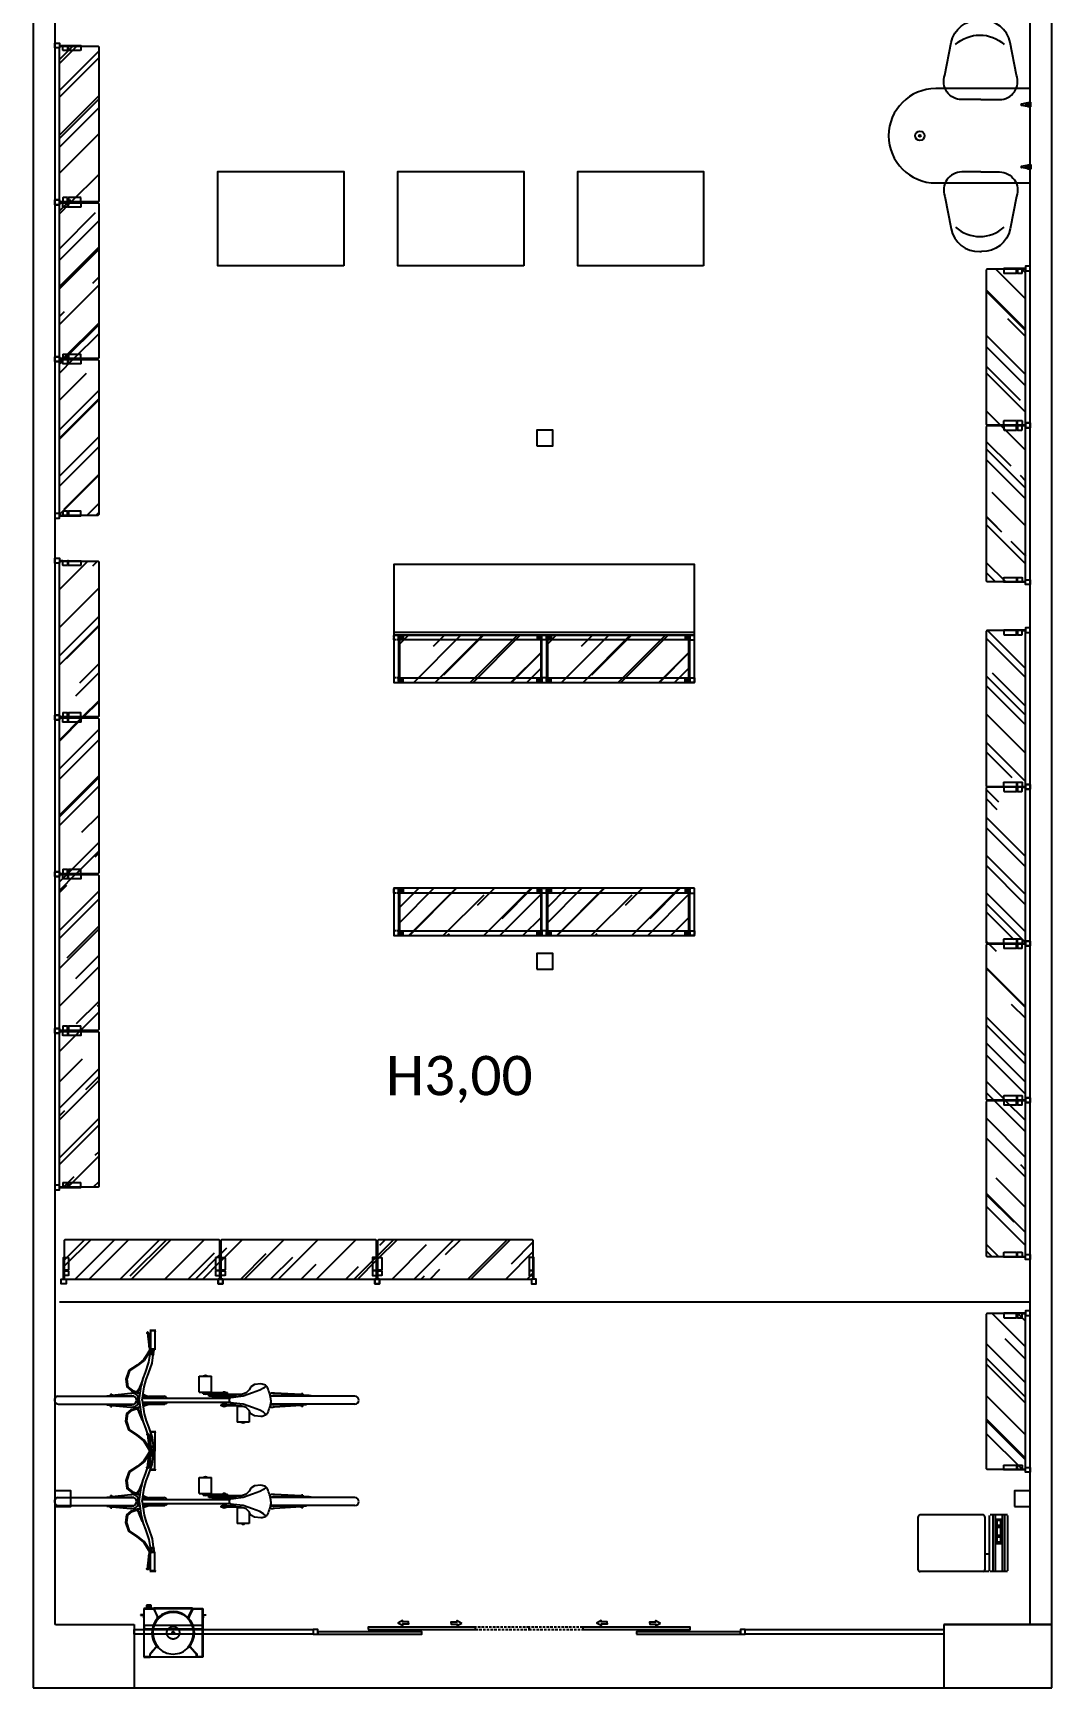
# Model space of a CAD drawing. Header units: millimetres. Extents: x 56918 to 63805, y 98050 to 121723.
# Drawn here: x 57330 to 63805, y 98050 to 108566 of the extents above; entities that cross this region are included whole.
import ezdxf

# ---------------------------------------------------------------- set-up
doc = ezdxf.new("R2010")
doc.units = ezdxf.units.MM
doc.header["$MEASUREMENT"] = 0
for name, pattern in [('Discontinua JB', [0.75, 0.5, -0.25]), ('LÍNEAS_OCULTAS2', [4.7625, 3.175, -1.5875]), ('NASCOSTA', [0.375, 0.25, -0.125])]:
    doc.linetypes.add(name, pattern=pattern)
doc.layers.add('0001 Bloques Estándar concep', color=7, linetype='Continuous', true_color=0x013e84)
for name, color, linetype in [('_Co MUEBLE CONCEP', 5, 'Continuous'), ('_Co MUEBLE NO CONCEP', 181, 'Continuous'), ('_Co MUROS', 1, 'Continuous'), ('_Co PAVIMENTO', 23, 'Continuous'), ('_Co PUERTAS', 70, 'Continuous'), ('_Co SOMBREADOS', 8, 'Continuous'), ('_Co TABIQUERIA', 3, 'Continuous'), ('_Co VIDRIO', 130, 'Continuous')]:
    doc.layers.add(name, color=color, linetype=linetype)
doc.styles.get("Standard").update_dxf_attribs({"font": 'Arial.ttf'})
pattern_1 = [(180.006153, (97495.1654, 7826.077), (-3.1243288, -6.25033553), [0, -6.24999998])]
pattern_2 = [(0.006153, (-97496.844, 7805.137), (3.12567115, -6.24966435), [0, -6.24999998])]

# ---------------------------------------------------------------- blocks, each defined once
blk = doc.blocks.new('A$C302F6C4A')
at = {"layer": '_Co MUEBLE CONCEP', "linetype": 'Continuous'}
for p, q in [((0.068, 0.33), (0.038, 0.33)), ((0.038, 0.33), (0.038, 0.31)), ((0.068, 0.317), (0.038, 0.317)), ((0.038, 0.317), (0.038, 0.31)), ((0.068, 0.31), (0.068, 0.33)), ((0.068, 0.31), (0.068, 0.317)), ((0, 0.27), (0, 0.268)), ((0.02, 0.27), (0, 0.27)), ((0, 0.268), (0.018, 0.268)), ((0.018, 0.268), (0.018, 0.25)), ((0.018, 0.25), (0.02, 0.25)), ((0.02, 0.31), (0.02, 0)), ((0.085, 0.31), (0.02, 0.31)), ((0.02, 0.25), (0.02, 0.27)), ((0.022, 0.308), (0.084, 0.308)), ((0.022, 0.002), (0.022, 0.308)), ((0.022, 0.308), (0.084, 0.308)), ((0.022, 0.002), (0.022, 0.308)), ((0.038, 0.31), (0.068, 0.31)), ((0.038, 0.31), (0.068, 0.31)), ((0.084, 0.308), (0.108, 0.255)), ((0.084, 0.308), (0.108, 0.255)), ((0.085, 0.312), (0.085, 0.31)), ((0.33, 0.312), (0.085, 0.312)), ((0.085, 0.31), (0.33, 0.31)), ((0.11, 0.256), (0.085, 0.31)), ((0.085, 0.31), (0.33, 0.31)), ((0.11, 0.256), (0.085, 0.31)), ((0.105, 0.257), (0.107, 0.257)), ((0.109, 0.249), (0.105, 0.257)), ((0.107, 0.257), (0.108, 0.255)), ((0.108, 0.255), (0.11, 0.256)), ((0.108, 0.255), (0.11, 0.256)), ((0.108, 0.255), (0.11, 0.25)), ((0.11, 0.25), (0.109, 0.249)), ((0.305, 0.256), (0.33, 0.31)), ((0.33, 0.31), (0.305, 0.256)), ((0.307, 0.255), (0.305, 0.256)), ((0.305, 0.256), (0.307, 0.255)), ((0.307, 0.255), (0.305, 0.25)), ((0.305, 0.25), (0.306, 0.249)), ((0.306, 0.249), (0.31, 0.256)), ((0.331, 0.308), (0.307, 0.255)), ((0.307, 0.255), (0.331, 0.308)), ((0.308, 0.257), (0.307, 0.255)), ((0.31, 0.256), (0.308, 0.257)), ((0.33, 0.31), (0.33, 0.312)), ((0.33, 0.31), (0.395, 0.31)), ((0.393, 0.308), (0.331, 0.308)), ((0.331, 0.308), (0.393, 0.308)), ((0.393, 0.002), (0.393, 0.308)), ((0.393, 0.308), (0.393, 0.002)), ((0.395, 0.31), (0.395, 0)), ((0.395, 0.27), (0.415, 0.27)), ((0.395, 0.25), (0.395, 0.27)), ((0.397, 0.25), (0.395, 0.25)), ((0.397, 0.268), (0.397, 0.25)), ((0.415, 0.268), (0.397, 0.268)), ((0.415, 0.27), (0.415, 0.268)), ((0.393, 0.201), (0.022, 0.201)), ((0.022, 0.201), (0.022, 0.181)), ((0.022, 0.181), (0.393, 0.181)), ((0.393, 0.181), (0.393, 0.201)), ((0.02, 0), (0.06, 0)), ((0.058, 0.002), (0.022, 0.002)), ((0.058, 0.002), (0.022, 0.002)), ((0.098, 0.066), (0.058, 0.021)), ((0.098, 0.066), (0.058, 0.021)), ((0.058, 0.021), (0.058, 0.002)), ((0.058, 0.021), (0.058, 0.002)), ((0.06, 0.02), (0.1, 0.065)), ((0.06, 0.02), (0.1, 0.065)), ((0.06, 0), (0.06, 0.02)), ((0.06, 0), (0.06, 0.02)), ((0.355, 0), (0.06, 0)), ((0.1, 0.065), (0.098, 0.066)), ((0.1, 0.065), (0.098, 0.066)), ((0.113, 0.065), (0.11, 0.062)), ((0.11, 0.062), (0.113, 0.065)), ((0.305, 0.062), (0.301, 0.065)), ((0.301, 0.065), (0.305, 0.062)), ((0.315, 0.065), (0.316, 0.066)), ((0.316, 0.066), (0.315, 0.065)), ((0.355, 0.02), (0.315, 0.065)), ((0.315, 0.065), (0.355, 0.02)), ((0.316, 0.066), (0.357, 0.021)), ((0.357, 0.021), (0.316, 0.066)), ((0.355, 0), (0.355, 0.02)), ((0.355, 0.02), (0.355, 0)), ((0.395, 0), (0.355, 0)), ((0.357, 0.021), (0.357, 0.002)), ((0.357, 0.002), (0.357, 0.021)), ((0.357, 0.002), (0.393, 0.002)), ((0.393, 0.002), (0.357, 0.002))]:
    blk.add_line(p, q, dxfattribs=at)
for major_axis, start_param, end_param in [((-0.108, 0.081), 3.020711, 7.689877), ((-0.104, 0.078), 3.020711, 7.689877), ((-0.104, 0.078), 3.020711, 7.689877), ((-0.108, 0.081), 1.406692, 3.020711)]:
    blk.add_ellipse((0.207, 0.155), major_axis=major_axis, ratio=1, start_param=start_param, end_param=end_param, dxfattribs=at)
at = {"layer": '_Co MUEBLE CONCEP', "linetype": 'NASCOSTA'}
for major_axis in [(-0.032, 0.024), (-0.006, 0.0045)]:
    blk.add_ellipse((0.207, 0.155), major_axis=major_axis, ratio=1, start_param=3.784498, end_param=10.067683, dxfattribs=at)
blk = doc.blocks.new('bàscula')
at = {"layer": '_Co MUEBLE CONCEP', "flags": 128}
for points in [[(176, 0), (-176, 0)], [(-179, -3), (-179, -112)], [(179, -19), (-176, -19)], [(-176, -37), (179, -37)], [(-176, -80), (179, -80)], [(-176, -96), (179, -96)], [(3, -43), (-150, -43)], [(-150, -43), (-150, -75)], [(-150, -75), (3, -75)], [(3, -75), (3, -43)], [(179, -112), (179, -3)], [(-179, -158), (-179, -557)], [(-176, -118), (176, -118)], [(166, -144), (-163, -144)], [(70, -118), (70, -144)], [(179, -158), (179, -118)], [(179, -557), (179, -158)], [(-163, -573), (166, -573)]]:
    blk.add_lwpolyline(points, dxfattribs=at)
at = {"layer": '_Co MUEBLE CONCEP'}
for points in [[(-115, -70), (-115, -45), (-144, -45), (-144, -70)], [(-51, -70), (-51, -45), (-99, -45), (-99, -70)], [(-8, -70), (-8, -45), (-37, -45), (-37, -70)]]:
    blk.add_lwpolyline(points, close=True, dxfattribs=at)
for centre, start, end in [((-164, -160), 85.9688, 170.4512), ((166, -160), 10.6593, 90.1117), ((-164, -557), 180.8206, 273.938), ((166, -557), 269.8909, 359.0819)]:
    blk.add_arc(centre, 15, start, end, dxfattribs=at)
blk = doc.blocks.new('*U58')
at = {"layer": '_Co SOMBREADOS'}
for points in [[(597, 93), (597, 101), (558, 101), (558, 109), (529, 93)], [(867, 93), (867, 101), (906, 101), (906, 109), (935, 93)], [(1860, 93), (1860, 101), (1821, 101), (1821, 109), (1792, 93)], [(2130, 93), (2130, 101), (2169, 101), (2169, 109), (2198, 93)], [(529, 93), (529, 93)], [(529, 93), (529, 93)], [(597, 93), (597, 86), (558, 86), (558, 78), (529, 93)], [(867, 93), (867, 86), (906, 86), (906, 78), (935, 93)], [(935, 93), (935, 93)], [(935, 93), (935, 93)], [(1792, 93), (1792, 93)], [(1792, 93), (1792, 93)], [(1860, 93), (1860, 86), (1821, 86), (1821, 78), (1792, 93)], [(2130, 93), (2130, 86), (2169, 86), (2169, 78), (2198, 93)], [(2198, 93), (2198, 93)], [(2198, 93), (2198, 93)]]:
    blk.add_lwpolyline(points, dxfattribs=at)
at = {"layer": '_Co SOMBREADOS', "linetype": 'LÍNEAS_OCULTAS2', "ltscale": 5}
for points in [[(1023, 52), (1363, 52), (1363, 67), (1023, 67)], [(1704, 67), (1363, 67), (1363, 52), (1704, 52)]]:
    blk.add_lwpolyline(points, dxfattribs=at)
at = {"layer": '_Co VIDRIO'}
for points in [[(-10, 22), (20, 22), (20, 52), (-10, 52)], [(20, 22), (682, 22), (682, 37), (20, 37)], [(341, 52), (1023, 52), (1023, 67), (341, 67)], [(1704, 52), (2386, 52), (2386, 67), (1704, 67)], [(2045, 22), (2707, 22), (2707, 37), (2045, 37)], [(2707, 22), (2737, 22), (2737, 52), (2707, 52)]]:
    blk.add_lwpolyline(points, close=True, dxfattribs=at)
blk = doc.blocks.new('mesa concep')
h = blk.add_hatch()
h.set_pattern_fill('DOTS', color=256, scale=100, angle=180.0062, style=0)
h.set_pattern_definition(pattern_2)
edge = h.paths.add_edge_path()
edge.add_line((-196, -30), (-200, -30))
edge.add_ellipse((-163, 2), major_axis=(-34.5, 34.5), ratio=1, start_angle=47.3504, end_angle=86.0131, ccw=False)
edge.add_line((-212, 0), (-185, 0))
edge.add_ellipse((-233, 2), major_axis=(-34.5, 34.5), ratio=1, start_angle=183.9869, end_angle=222.6496, ccw=False)
edge = h.paths.add_edge_path()
edge.add_line((-185, 0), (-212, 0))
edge.add_ellipse((-163, 2), major_axis=(-34.5, 34.5), ratio=1, start_angle=42.6466, end_angle=47.3504, ccw=False)
edge.add_line((-212, 4), (-185, 4))
edge.add_ellipse((-233, 2), major_axis=(-34.5, 34.5), ratio=1, start_angle=222.6496, end_angle=227.3534, ccw=False)
h = blk.add_hatch()
h.set_pattern_fill('DOTS', color=256, scale=100, angle=0.0062, style=0)
h.set_pattern_definition(pattern_2)
edge = h.paths.add_edge_path()
edge.add_line((-196, -30), (-200, -30))
edge.add_ellipse((-163, 2), major_axis=(34.5, 34.5), ratio=1, start_angle=137.3504, end_angle=176.0131, ccw=False)
edge.add_line((-212, 0), (-185, 0))
edge.add_ellipse((-233, 2), major_axis=(34.5, 34.5), ratio=1, start_angle=273.9869, end_angle=312.6496, ccw=False)
edge = h.paths.add_edge_path()
edge.add_line((-185, 0), (-212, 0))
edge.add_ellipse((-163, 2), major_axis=(34.5, 34.5), ratio=1, start_angle=132.6466, end_angle=137.3504, ccw=False)
edge.add_line((-212, 4), (-185, 4))
edge.add_ellipse((-233, 2), major_axis=(-34.5, 34.5), ratio=1, start_angle=222.6496, end_angle=227.3534, ccw=False)
h = blk.add_hatch()
h.set_pattern_fill('DOTS', color=256, scale=100, angle=180.0062, style=0)
h.set_pattern_definition(pattern_1)
h.paths.add_polyline_path([(196, -30), (200, -30, 0.170317), (212, 0), (185, 0, 0.170317)])
h.paths.add_polyline_path([(185, 0), (212, 0, 0.020527), (212, 4), (185, 4, 0.020527)])
h = blk.add_hatch()
h.set_pattern_fill('DOTS', color=256, scale=100, angle=0.0062, style=0)
h.set_pattern_definition(pattern_1)
edge = h.paths.add_edge_path()
edge.add_line((196, -30), (200, -30))
edge.add_ellipse((163, 2), major_axis=(34.5, 34.5), ratio=1, start_angle=273.9869, end_angle=312.6496)
edge.add_line((212, 0), (185, 0))
edge.add_ellipse((233, 2), major_axis=(34.5, 34.5), ratio=1, start_angle=137.3504, end_angle=176.0131)
edge = h.paths.add_edge_path()
edge.add_line((185, 0), (212, 0))
edge.add_ellipse((163, 2), major_axis=(-34.5, 34.5), ratio=1, start_angle=222.6496, end_angle=227.3534)
edge.add_line((212, 4), (185, 4))
edge.add_ellipse((233, 2), major_axis=(34.5, 34.5), ratio=1, start_angle=132.6466, end_angle=137.3504)
for p, q in [((300, 0), (-300, 0)), ((-213, 4), (-202, -55)), ((-183, 4), (-213, 4)), ((-194, -55), (-183, 4)), ((194, -55), (183, 4)), ((183, 4), (213, 4)), ((213, 4), (202, -55)), ((300, -600), (300, 0)), ((-300, 0), (-300, -600)), ((-200, -30), (-196, -30)), ((200, -30), (196, -30))]:
    blk.add_line(p, q)
for radius in [30, 6]:
    blk.add_circle((0, -701), radius)
for centre, radius, start, end in [((-163, 2), 48.7, 177.6527, 221.0192), ((-233, 2), 48.7, 318.9931, 2.3596), ((233, 2), 48.7, 177.6527, 221.0192), ((163, 2), 48.7, 318.9931, 2.3596), ((-198, -55), 4.5, 190.0255, 349.9868), ((198, -54), 4.5, 190.0255, 349.9868), ((0, -600), 300, 180.0062, 0.0062)]:
    blk.add_arc(centre, radius, start, end)
blk = doc.blocks.new('silla oficina')
blk.add_line((7, -267), (19, -267))
for points in [[(13, 238), (-107, 238, 0.523089), (-215, 83), (-175, -124, 0.371394), (7, -267, 0.957025)], [(13, 238), (133, 238, -0.523089), (240, 83), (200, -124, -0.371394), (19, -267, -0.957025)]]:
    blk.add_lwpolyline(points, format="xyb")
blk.add_arc((8, 58), 230, 227.6425, 312.3575)
blk = doc.blocks.new('Qubo doble A900 H2200 est vidrio Planta')
at = {"layer": '0001 Bloques Estándar concep', "ltscale": 10}
h = blk.add_hatch(dxfattribs=at)
h.set_pattern_fill('AR-RROOF', color=256, scale=10, angle=45, style=0)
h.set_pattern_definition([(45, (82011.74, 23893.09), (215.52615, 574.7364), [3810, -508, 1270, -254]), (45, (82160.8, 24221.76), (-418.48, 59.2697), [762, -83.82, 1524, -190.5]), (45, (81948.88, 24135.55), (813.6112, 1054.28207), [2032, -355.6, 1016, -254])])
h.paths.add_polyline_path([(40, 0), (930, 0), (935, 5), (935, 298), (933, 300), (37, 300), (35, 298), (35, 5)])
h = blk.add_hatch(dxfattribs=at)
h.set_pattern_fill('AR-RROOF', color=256, scale=10, angle=45, style=0)
h.set_pattern_definition([(45, (82951.7, 23893.09), (215.52615, 574.7364), [3810, -508, 1270, -254]), (45, (83100.78, 24221.76), (-418.48, 59.2697), [762, -83.82, 1524, -190.5]), (45, (82888.85, 24135.55), (813.6112, 1054.28207), [2032, -355.6, 1016, -254])])
h.paths.add_polyline_path([(980, 0), (1870, 0), (1875, 5), (1875, 298), (1873, 300), (977, 300), (975, 298), (975, 5)])
at = {"layer": '0001 Bloques Estándar concep', "ltscale": 50}
for points in [[(0, 0), (1910, 0), (1910, 300), (0, 300)], [(30, 30), (940, 30), (940, 270), (30, 270)], [(40, 0), (930, 0), (935, 5), (935, 298), (933, 300), (37, 300), (35, 298), (35, 5)], [(970, 30), (1880, 30), (1880, 270), (970, 270)], [(980, 0), (1870, 0), (1875, 5), (1875, 298), (1873, 300), (977, 300), (975, 298), (975, 5)]]:
    blk.add_lwpolyline(points, close=True, dxfattribs=at)
at = {"layer": '0001 Bloques Estándar concep', "linetype": 'Discontinua JB', "ltscale": 10}
for points in [[(0, 300), (30, 300), (30, 270), (0, 270)], [(970, 300), (940, 300), (940, 270), (970, 270)], [(1910, 300), (1880, 300), (1880, 270), (1910, 270)], [(0, 0), (30, 0), (30, 30), (0, 30)], [(970, 0), (940, 0), (940, 30), (970, 30)], [(1910, 0), (1880, 0), (1880, 30), (1910, 30)]]:
    blk.add_lwpolyline(points, close=True, dxfattribs=at)
at = {"layer": '0001 Bloques Estándar concep', "ltscale": 10}
for points in [[(30, 295), (59, 295), (59, 275), (30, 275)], [(32, 295), (59, 295), (59, 275), (32, 275)], [(940, 295), (911, 295), (911, 275), (940, 275)], [(938, 295), (911, 295), (911, 275), (938, 275)], [(970, 295), (999, 295), (999, 275), (970, 275)], [(972, 295), (999, 295), (999, 275), (972, 275)], [(1880, 295), (1851, 295), (1851, 275), (1880, 275)], [(1878, 295), (1851, 295), (1851, 275), (1878, 275)], [(30, 5), (59, 5), (59, 25), (30, 25)], [(32, 5), (59, 5), (59, 25), (32, 25)], [(940, 5), (911, 5), (911, 25), (940, 25)], [(938, 5), (911, 5), (911, 25), (938, 25)], [(970, 5), (999, 5), (999, 25), (970, 25)], [(972, 5), (999, 5), (999, 25), (972, 25)], [(1880, 5), (1851, 5), (1851, 25), (1880, 25)], [(1878, 5), (1851, 5), (1851, 25), (1878, 25)]]:
    blk.add_lwpolyline(points, close=True, dxfattribs=at)
at = {"layer": '0001 Bloques Estándar concep', "ltscale": 50}
for centre, radius in [((46, 285), 4.9), ((46, 285), 2.25), ((923, 285), 4.9), ((923, 285), 2.25), ((986, 285), 4.9), ((986, 285), 2.25), ((1863, 285), 4.9), ((1863, 285), 2.25), ((46, 15), 4.9), ((46, 15), 2.25), ((923, 15), 4.9), ((923, 15), 2.25), ((986, 15), 4.9), ((986, 15), 2.25), ((1863, 15), 4.9), ((1863, 15), 2.25)]:
    blk.add_circle(centre, radius, dxfattribs=at)
at = {"layer": '0001 Bloques Estándar concep', "ltscale": 10}
for centre in [(46, 285), (923, 285), (986, 285), (1863, 285), (46, 15), (923, 15), (986, 15), (1863, 15)]:
    blk.add_circle(centre, 2.5, dxfattribs=at)
blk = doc.blocks.new('vh41-a')
at = {"linetype": 'Continuous'}
for p, q in [((2.014, 3.279), (2.009, 3.283)), ((2.009, 3.283), (2.047, 3.283)), ((2.014, 3.279), (2.042, 3.279)), ((2.014, 3.279), (2.014, 3.161)), ((2.042, 3.279), (2.047, 3.283)), ((2.042, 3.279), (2.042, 3.163)), ((2.014, 3.163), (2.042, 3.163)), ((2.014, 3.161), (2.031, 3.161)), ((2.044, 3.14), (2.021, 3.137)), ((2.045, 3.131), (2.022, 3.128)), ((1.415, 2.979), (1.492, 2.979)), ((1.415, 2.905), (1.415, 2.979)), ((1.492, 2.878), (1.492, 2.979)), ((0.743, 2.864), (1.277, 2.864)), ((1.05, 2.868), (1.05, 2.864)), ((1.05, 2.868), (1.263, 2.868)), ((1.072, 2.873), (1.072, 2.868)), ((1.085, 2.873), (1.072, 2.873)), ((1.074, 2.878), (1.082, 2.878)), ((1.074, 2.878), (1.074, 2.873)), ((1.082, 2.878), (1.082, 2.873)), ((1.085, 2.873), (1.085, 2.868)), ((1.106, 2.868), (1.106, 2.864)), ((1.456, 2.878), (1.492, 2.878)), ((1.467, 2.874), (1.595, 2.874)), ((1.512, 2.868), (1.595, 2.868)), ((2.092, 2.852), (1.536, 2.852)), ((1.54, 2.847), (1.54, 2.832)), ((1.564, 2.862), (1.583, 2.862)), ((1.564, 2.852), (1.564, 2.862)), ((1.57, 2.862), (1.57, 2.868)), ((1.577, 2.862), (1.577, 2.868)), ((1.583, 2.852), (1.583, 2.862)), ((1.595, 2.868), (1.595, 2.874)), ((2.016, 2.854), (1.936, 2.854)), ((2.05, 2.864), (1.957, 2.864)), ((2.092, 2.854), (2.031, 2.854)), ((2.091, 2.864), (2.065, 2.864)), ((2.123, 2.864), (2.111, 2.864)), ((2.115, 2.854), (2.112, 2.854)), ((2.117, 2.852), (2.112, 2.852)), ((2.117, 2.852), (2.112, 2.852)), ((2.125, 2.852), (2.124, 2.852)), ((2.125, 2.852), (2.124, 2.852)), ((2.628, 2.864), (2.146, 2.864)), ((2.32, 2.868), (2.16, 2.868)), ((2.265, 2.868), (2.265, 2.864)), ((2.286, 2.873), (2.299, 2.873)), ((2.286, 2.873), (2.286, 2.868)), ((2.288, 2.878), (2.288, 2.873)), ((2.296, 2.878), (2.288, 2.878)), ((2.296, 2.878), (2.296, 2.873)), ((2.299, 2.873), (2.299, 2.868)), ((2.32, 2.868), (2.32, 2.864)), ((0.743, 2.814), (1.277, 2.814)), ((1.02, 2.814), (1.02, 2.812)), ((1.02, 2.812), (1.263, 2.812)), ((1.033, 2.812), (1.033, 2.81)), ((1.033, 2.81), (1.263, 2.81)), ((1.054, 2.81), (1.054, 2.808)), ((1.072, 2.803), (1.072, 2.808)), ((1.085, 2.803), (1.072, 2.803)), ((1.074, 2.798), (1.074, 2.803)), ((1.074, 2.798), (1.082, 2.798)), ((1.082, 2.798), (1.082, 2.803)), ((1.085, 2.803), (1.085, 2.808)), ((1.106, 2.808), (1.106, 2.81)), ((1.464, 2.803), (1.672, 2.803)), ((1.499, 2.807), (1.672, 2.807)), ((1.52, 2.813), (1.672, 2.813)), ((1.527, 2.816), (1.653, 2.816)), ((2.092, 2.826), (1.536, 2.826)), ((1.552, 2.798), (1.552, 2.791)), ((1.708, 2.798), (1.552, 2.798)), ((1.708, 2.791), (1.552, 2.791)), ((1.564, 2.826), (1.564, 2.816)), ((1.57, 2.803), (1.57, 2.798)), ((1.577, 2.803), (1.577, 2.798)), ((1.583, 2.826), (1.583, 2.816)), ((1.637, 2.798), (1.637, 2.803)), ((1.653, 2.816), (1.653, 2.813)), ((1.655, 2.787), (1.655, 2.686)), ((1.732, 2.787), (1.655, 2.787)), ((1.672, 2.813), (1.672, 2.803)), ((1.689, 2.791), (1.689, 2.787)), ((1.697, 2.791), (1.697, 2.787)), ((1.708, 2.798), (1.708, 2.791)), ((1.732, 2.787), (1.732, 2.686)), ((2.016, 2.825), (1.936, 2.825)), ((2.05, 2.814), (1.957, 2.814)), ((2.092, 2.825), (2.031, 2.825)), ((2.091, 2.814), (2.065, 2.814)), ((2.123, 2.814), (2.111, 2.814)), ((2.117, 2.826), (2.112, 2.826)), ((2.125, 2.826), (2.124, 2.826)), ((2.628, 2.814), (2.146, 2.814)), ((2.32, 2.811), (2.16, 2.811)), ((2.265, 2.811), (2.265, 2.814)), ((2.286, 2.806), (2.286, 2.811)), ((2.286, 2.806), (2.299, 2.806)), ((2.288, 2.801), (2.288, 2.806)), ((2.296, 2.801), (2.288, 2.801)), ((2.296, 2.801), (2.296, 2.806)), ((2.299, 2.806), (2.299, 2.811)), ((2.32, 2.811), (2.32, 2.814)), ((1.732, 2.686), (1.655, 2.686)), ((2.044, 2.538), (2.021, 2.542)), ((2.045, 2.547), (2.022, 2.551)), ((2.014, 2.399), (2.014, 2.518)), ((2.014, 2.518), (2.031, 2.518)), ((2.014, 2.515), (2.042, 2.515)), ((2.042, 2.399), (2.042, 2.515)), ((2.014, 2.399), (2.009, 2.395)), ((2.009, 2.395), (2.047, 2.395)), ((2.014, 2.399), (2.042, 2.399)), ((2.042, 2.399), (2.047, 2.395))]:
    blk.add_line(p, q, dxfattribs=at)
for points in [[(2.059, 3.263), (2.058, 3.26), (2.058, 3.258), (2.058, 3.255), (2.058, 3.252), (2.058, 3.248), (2.058, 3.245), (2.058, 3.242), (2.058, 3.239), (2.057, 3.236), (2.057, 3.232), (2.057, 3.229), (2.056, 3.226), (2.056, 3.222), (2.055, 3.219), (2.055, 3.215), (2.054, 3.211), (2.054, 3.207), (2.054, 3.203), (2.053, 3.199), (2.053, 3.195), (2.053, 3.19), (2.052, 3.186), (2.052, 3.182), (2.051, 3.177), (2.05, 3.173), (2.049, 3.169), (2.048, 3.165), (2.047, 3.16), (2.046, 3.156), (2.045, 3.151), (2.043, 3.146), (2.042, 3.14)], [(2.046, 3.224), (2.047, 3.226), (2.047, 3.229), (2.048, 3.232), (2.048, 3.235), (2.049, 3.238), (2.049, 3.241), (2.05, 3.243), (2.05, 3.246), (2.05, 3.248), (2.05, 3.25), (2.05, 3.253), (2.05, 3.255), (2.05, 3.257), (2.051, 3.258), (2.051, 3.26), (2.051, 3.262), (2.052, 3.263), (2.052, 3.264), (2.053, 3.266), (2.054, 3.267), (2.054, 3.268), (2.055, 3.268), (2.056, 3.269), (2.056, 3.27), (2.057, 3.27), (2.058, 3.271), (2.059, 3.271), (2.059, 3.271), (2.06, 3.271), (2.061, 3.271), (2.061, 3.271), (2.062, 3.271), (2.063, 3.271), (2.063, 3.27), (2.064, 3.27), (2.064, 3.269), (2.064, 3.269), (2.065, 3.268), (2.065, 3.268), (2.065, 3.267), (2.065, 3.266), (2.065, 3.265), (2.064, 3.265), (2.063, 3.264), (2.061, 3.263), (2.059, 3.263)], [(2.036, 3.163), (2.024, 3.158), (2.019, 3.157)], [(2.023, 3.137), (2.019, 3.161)], [(2.033, 3.161), (2.032, 3.152), (2.035, 3.143), (2.039, 3.139)], [(2.046, 3.224), (2.042, 3.17)], [(2.047, 3.16), (2.065, 3.128), (2.086, 3.096), (2.126, 3.063), (2.18, 3.028), (2.198, 2.972), (2.192, 2.923), (2.162, 2.899), (2.138, 2.89)], [(2.022, 3.128), (2.021, 3.137)], [(2.094, 2.839), (2.082, 2.925), (2.07, 2.971), (2.055, 3.009), (2.032, 3.076), (2.024, 3.128)], [(2.045, 3.131), (2.044, 3.14)], [(2.114, 2.839), (2.102, 2.929), (2.089, 2.978), (2.074, 3.016), (2.052, 3.081), (2.044, 3.131)], [(2.045, 3.153), (2.061, 3.125), (2.083, 3.093), (2.124, 3.059), (2.176, 3.026), (2.193, 2.972), (2.187, 2.926), (2.159, 2.903), (2.133, 2.893)], [(2.092, 2.967), (2.116, 2.91), (2.124, 2.898), (2.139, 2.89), (2.157, 2.884)], [(1.085, 2.873), (1.253, 2.884), (1.263, 2.884)], [(1.306, 2.931), (1.324, 2.916), (1.347, 2.903), (1.393, 2.885), (1.454, 2.865), (1.515, 2.858), (1.528, 2.856), (1.53, 2.859), (1.526, 2.862)], [(1.341, 2.943), (1.382, 2.939), (1.404, 2.925), (1.415, 2.905), (1.435, 2.886), (1.468, 2.874), (1.497, 2.872), (1.502, 2.87), (1.526, 2.864), (1.535, 2.854), (1.54, 2.847)], [(2.089, 2.877), (2.072, 2.871), (2.012, 2.852)], [(2.089, 2.873), (2.073, 2.867), (2.027, 2.852)], [(2.098, 2.943), (2.113, 2.908), (2.122, 2.895), (2.137, 2.886), (2.149, 2.883)], [(2.128, 2.892), (2.123, 2.89), (2.108, 2.884)], [(2.133, 2.889), (2.124, 2.886), (2.109, 2.88)], [(2.125, 2.84), (2.121, 2.85), (2.114, 2.859), (2.112, 2.859)], [(2.123, 2.839), (2.12, 2.849), (2.113, 2.857), (2.112, 2.857)], [(2.12, 2.857), (2.113, 2.859)], [(2.128, 2.839), (2.124, 2.852), (2.12, 2.857)], [(2.131, 2.839), (2.127, 2.849), (2.125, 2.852)], [(2.286, 2.873), (2.17, 2.884), (2.16, 2.884)], [(1.263, 2.811), (1.252, 2.808), (1.054, 2.808)], [(1.085, 2.803), (1.253, 2.794), (1.263, 2.794)], [(1.306, 2.748), (1.324, 2.762), (1.347, 2.775), (1.393, 2.793), (1.454, 2.813), (1.515, 2.821), (1.528, 2.822), (1.53, 2.819), (1.526, 2.816)], [(1.341, 2.735), (1.382, 2.739), (1.404, 2.753), (1.415, 2.774), (1.435, 2.793), (1.468, 2.804), (1.497, 2.807), (1.502, 2.808), (1.526, 2.814), (1.535, 2.825), (1.54, 2.832)], [(1.689, 2.798), (1.694, 2.801)], [(1.697, 2.798), (1.693, 2.801)], [(2.089, 2.801), (2.072, 2.808), (2.012, 2.826)], [(2.094, 2.839), (2.082, 2.753), (2.07, 2.707), (2.055, 2.669), (2.032, 2.603), (2.024, 2.55)], [(2.089, 2.806), (2.073, 2.812), (2.027, 2.826)], [(2.114, 2.839), (2.102, 2.749), (2.089, 2.701), (2.074, 2.662), (2.052, 2.598), (2.044, 2.547)], [(2.045, 2.525), (2.061, 2.553), (2.083, 2.586), (2.124, 2.619), (2.176, 2.653), (2.193, 2.706), (2.187, 2.753), (2.159, 2.776), (2.133, 2.785)], [(2.047, 2.519), (2.065, 2.551), (2.086, 2.583), (2.126, 2.616), (2.18, 2.65), (2.198, 2.706), (2.192, 2.755), (2.162, 2.78), (2.138, 2.788)], [(2.092, 2.711), (2.116, 2.768), (2.124, 2.781), (2.139, 2.788), (2.157, 2.794)], [(2.098, 2.736), (2.113, 2.77), (2.122, 2.784), (2.137, 2.792), (2.149, 2.796)], [(2.128, 2.787), (2.123, 2.788), (2.108, 2.794)], [(2.133, 2.79), (2.124, 2.793), (2.109, 2.799)], [(2.123, 2.839), (2.12, 2.829), (2.113, 2.822), (2.112, 2.822)], [(2.125, 2.839), (2.121, 2.828), (2.114, 2.82), (2.112, 2.82)], [(2.12, 2.822), (2.113, 2.819)], [(2.128, 2.839), (2.124, 2.827), (2.12, 2.822)], [(2.131, 2.839), (2.127, 2.829), (2.125, 2.826)], [(2.286, 2.806), (2.17, 2.794), (2.16, 2.794)], [(2.023, 2.541), (2.019, 2.518)], [(2.022, 2.551), (2.021, 2.542)], [(2.033, 2.518), (2.032, 2.526), (2.035, 2.535), (2.039, 2.539)], [(2.059, 2.416), (2.058, 2.418), (2.058, 2.421), (2.058, 2.424), (2.058, 2.427), (2.058, 2.43), (2.058, 2.433), (2.058, 2.436), (2.058, 2.44), (2.057, 2.443), (2.057, 2.446), (2.057, 2.449), (2.056, 2.453), (2.056, 2.456), (2.055, 2.46), (2.055, 2.463), (2.054, 2.467), (2.054, 2.471), (2.054, 2.475), (2.053, 2.479), (2.053, 2.484), (2.053, 2.488), (2.052, 2.492), (2.052, 2.497), (2.051, 2.501), (2.05, 2.505), (2.049, 2.509), (2.048, 2.514), (2.047, 2.518), (2.046, 2.523), (2.045, 2.527), (2.043, 2.533), (2.042, 2.538)], [(2.045, 2.547), (2.044, 2.538)], [(2.036, 2.515), (2.024, 2.521), (2.019, 2.521)], [(2.046, 2.455), (2.042, 2.509)], [(2.046, 2.455), (2.047, 2.453), (2.047, 2.449), (2.048, 2.446), (2.048, 2.443), (2.049, 2.44), (2.049, 2.438), (2.05, 2.435), (2.05, 2.433), (2.05, 2.43), (2.05, 2.428), (2.05, 2.426), (2.05, 2.424), (2.05, 2.422), (2.051, 2.42), (2.051, 2.418), (2.051, 2.417), (2.052, 2.415), (2.052, 2.414), (2.053, 2.413), (2.054, 2.412), (2.054, 2.411), (2.055, 2.41), (2.056, 2.409), (2.056, 2.409), (2.057, 2.408), (2.058, 2.408), (2.059, 2.407), (2.059, 2.407), (2.06, 2.407), (2.061, 2.407), (2.061, 2.407), (2.062, 2.407), (2.063, 2.408), (2.063, 2.408), (2.064, 2.408), (2.064, 2.409), (2.064, 2.409), (2.065, 2.41), (2.065, 2.411), (2.065, 2.412), (2.065, 2.412), (2.065, 2.413), (2.064, 2.414), (2.063, 2.414), (2.061, 2.415), (2.059, 2.416)]]:
    blk.add_lwpolyline(points, dxfattribs=at)
for points in [[(1.277, 2.839, -0.027683), (1.28, 2.863, -0.034005), (1.285, 2.883, -0.024943), (1.298, 2.919, -0.087036), (1.304, 2.928, -0.090643), (1.311, 2.934, -0.080299), (1.341, 2.943, -0.070187)], [(1.277, 2.839, 0.027683), (1.28, 2.815, 0.034005), (1.285, 2.796, 0.024943), (1.298, 2.759, 0.087036), (1.304, 2.75, 0.090643), (1.311, 2.744, 0.080299), (1.341, 2.735, 0.070187)]]:
    blk.add_lwpolyline(points, format="xyb", dxfattribs=at)
for centre, radius, start, end in [((1.454, 2.963), 0.0197, 52.152, 127.848), ((0.743, 2.839), 0.025, 90, 180), ((1.263, 2.839), 0.045, 63.3496, 90), ((1.263, 2.839), 0.0285, 54.6853, 90), ((1.573, 2.859), 0.0197, 52.152, 127.848), ((1.957, 2.839), 0.025, 90, 148.6677), ((2.16, 2.839), 0.045, 90, 156.8348), ((2.16, 2.839), 0.0285, 90, 180), ((2.628, 2.839), 0.025, 0, 90), ((0.743, 2.839), 0.025, 180, 270), ((1.263, 2.839), 0.0285, 270, 305.3147), ((1.263, 2.839), 0.045, 270, 296.6504), ((1.573, 2.807), 0.0197, 232.152, 307.848), ((1.957, 2.839), 0.025, 211.3323, 270), ((2.16, 2.839), 0.045, 203.1652, 270), ((2.16, 2.839), 0.0285, 180, 270), ((2.628, 2.839), 0.025, 270, 0), ((1.693, 2.702), 0.0197, 232.152, 307.848)]:
    blk.add_arc(centre, radius, start, end, dxfattribs=at)
blk = doc.blocks.new('Visio Poste Visto Ancho 990 Alto 3000mm con 6 est vidrio 30x30 planta')
at = {"layer": '0001 Bloques Estándar concep', "ltscale": 10}
h = blk.add_hatch(dxfattribs=at)
h.set_pattern_fill('AR-RROOF', color=256, scale=10, angle=45, style=0)
h.set_pattern_definition([(45, (0, 54), (215.526, 574.736), [3810, -508, 1270, -254]), (45, (149.07, 382.68), (-418.48, 59.27), [762, -83.82, 1524, -190.5]), (45, (-62.86, 296.47), (813.611, 1054.282), [2032, -355.6, 1016, -254])])
h.paths.add_polyline_path([(23, -280), (1003, -280), (1008, -275), (1008, -35), (1003, -30), (23, -30), (18, -35), (18, -275)])
at = {"layer": '0001 Bloques Estándar concep', "ltscale": 50}
for points in [[(45, -89, 0.414214), (43, -87), (17, -87), (17, -82), (43, -82, 0.414214), (45, -80), (45, -54, 0.414214), (43, -52), (17, -52), (17, -30), (30, -30), (30, 0), (0, 0), (0, -30), (15, -30), (15, -167), (43, -167, 0.414214), (45, -165)], [(981, -89, -0.414214), (983, -87), (1009, -87), (1009, -82), (983, -82, -0.414214), (981, -80), (981, -54, -0.414214), (983, -52), (1009, -52), (1009, -30), (996, -30), (996, 0), (1026, 0), (1026, -30), (1011, -30), (1011, -167), (983, -167, -0.414214), (981, -165)]]:
    blk.add_lwpolyline(points, format="xyb", close=True, dxfattribs=at)
at = {"layer": '0001 Bloques Estándar concep', "ltscale": 10}
blk.add_lwpolyline([(23, -280), (1003, -280), (1008, -275), (1008, -35), (1003, -30), (23, -30), (18, -35), (18, -275)], close=True, dxfattribs=at)
blk = doc.blocks.new('*U117')
at = {"rotation": 270}
blk.add_blockref('Visio Poste Visto Ancho 990 Alto 3000mm con 6 est vidrio 30x30 planta', (336, 802), dxfattribs=at)
blk = doc.blocks.new('*U118')
at = {"layer": '_Co TABIQUERIA', "color": 0, "linetype": 'ByBlock', "lineweight": -2, "transparency": 16777216}
blk.add_blockref('*U117', (0, 0), dxfattribs=at)
blk = doc.blocks.new('*U119')
at = {"rotation": 270}
blk.add_blockref('Visio Poste Visto Ancho 990 Alto 3000mm con 6 est vidrio 30x30 planta', (336, 802), dxfattribs=at)
blk = doc.blocks.new('*U120')
at = {"layer": '_Co TABIQUERIA', "color": 0, "linetype": 'ByBlock', "lineweight": -2, "transparency": 16777216}
for p in [(0, 2988), (0, 1992), (0, 996), (0, 0)]:
    blk.add_blockref('*U119', p, dxfattribs=at)
blk = doc.blocks.new('*U121')
at = {"rotation": 270}
blk.add_blockref('Visio Poste Visto Ancho 990 Alto 3000mm con 6 est vidrio 30x30 planta', (336, 802), dxfattribs=at)
blk = doc.blocks.new('*U122')
at = {"layer": '_Co TABIQUERIA', "color": 0, "linetype": 'ByBlock', "lineweight": -2, "transparency": 16777216}
for p in [(0, 2988), (0, 1992), (0, 996), (0, 0)]:
    blk.add_blockref('*U121', p, dxfattribs=at)
blk = doc.blocks.new('*U123')
at = {"rotation": 270}
blk.add_blockref('Visio Poste Visto Ancho 990 Alto 3000mm con 6 est vidrio 30x30 planta', (336, 802), dxfattribs=at)
blk = doc.blocks.new('*U124')
at = {"layer": '_Co TABIQUERIA', "color": 0, "linetype": 'ByBlock', "lineweight": -2, "transparency": 16777216}
for p in [(0, 1992), (0, 996), (0, 0)]:
    blk.add_blockref('*U123', p, dxfattribs=at)
blk = doc.blocks.new('*U125')
at = {"rotation": 270}
blk.add_blockref('Visio Poste Visto Ancho 990 Alto 3000mm con 6 est vidrio 30x30 planta', (336, 802), dxfattribs=at)
blk = doc.blocks.new('*U126')
at = {"layer": '_Co TABIQUERIA', "color": 0, "linetype": 'ByBlock', "lineweight": -2, "transparency": 16777216}
for p in [(0, 1992), (0, 996), (0, 0)]:
    blk.add_blockref('*U125', p, dxfattribs=at)
blk = doc.blocks.new('*U129')
at = {"rotation": 270}
blk.add_blockref('Visio Poste Visto Ancho 990 Alto 3000mm con 6 est vidrio 30x30 planta', (336, 802), dxfattribs=at)
blk = doc.blocks.new('*U130')
at = {"layer": '_Co TABIQUERIA', "color": 0, "linetype": 'ByBlock', "lineweight": -2, "transparency": 16777216}
for p in [(0, 996), (0, 0)]:
    blk.add_blockref('*U129', p, dxfattribs=at)

msp = doc.modelspace()

# ---------------------------------------------------------------- linework, layer by layer
at = {"layer": '_Co MUEBLE CONCEP'}
msp.add_lwpolyline([(61533, 104739), (61533, 105189), (59623, 105189), (59623, 104739)], close=True, dxfattribs=at)
msp.add_lwpolyline([(59623, 104758), (61533, 104758)], dxfattribs=at)
at = {"layer": '_Co MUEBLE NO CONCEP'}
for points in [[(59304, 107086), (58504, 107086), (58504, 107686), (59304, 107686)], [(60448, 107086), (59648, 107086), (59648, 107686), (60448, 107686)], [(61591, 107086), (60791, 107086), (60791, 107686), (61591, 107686)]]:
    msp.add_lwpolyline(points, close=True, dxfattribs=at)
at = {"layer": '_Co MUROS'}
for p, q in [((57330, 121450), (57330, 98050)), ((57468, 121450), (57468, 98455)), ((63805, 98050), (63805, 121449)), ((63667, 98453), (63667, 121198)), ((57468, 98455), (57468, 98453)), ((57475, 98453), (57468, 98453)), ((57475, 98453), (57972, 98453)), ((57972, 98453), (57972, 98050)), ((63117, 98453), (63805, 98453)), ((63805, 98453), (63117, 98453)), ((63117, 98453), (63117, 98050)), ((63805, 98453), (63642, 98453)), ((63805, 98453), (63667, 98453)), ((63805, 98453), (63788, 98453)), ((57330, 98050), (57972, 98050)), ((63117, 98050), (63691, 98050)), ((63691, 98050), (63805, 98050))]:
    msp.add_line(p, q, dxfattribs=at)
for points in [[(60532, 105942), (60634, 105942), (60634, 106042), (60532, 106042)], [(60532, 102617), (60634, 102617), (60634, 102717), (60532, 102717)], [(57468, 99203), (57569, 99203), (57569, 99303), (57468, 99303)], [(63566, 99203), (63667, 99203), (63667, 99303), (63566, 99303)]]:
    msp.add_lwpolyline(points, close=True, dxfattribs=at)
at = {"layer": '_Co PAVIMENTO'}
msp.add_lwpolyline([(57498, 100504), (63667, 100504)], dxfattribs=at)
at = {"layer": '_Co PUERTAS', "color": 4}
for points in [[(57972, 98421), (59109, 98421), (59109, 98391), (57972, 98391)], [(61856, 98421), (63117, 98421), (63117, 98391), (61856, 98391)]]:
    msp.add_lwpolyline(points, close=True, dxfattribs=at)
at = {"layer": '_Co TABIQUERIA'}
msp.add_line((57972, 98050), (63117, 98050), dxfattribs=at)

# ---------------------------------------------------------------- block references
at = {"layer": '_Co MUEBLE CONCEP'}
for name, p, rotation in [('Qubo doble A900 H2200 est vidrio Planta', (61533, 104739), 179.9999999999999), ('Qubo doble A900 H2200 est vidrio Planta', (61533, 103131), 179.9999999999999), ('bàscula', (63525, 98970), 270)]:
    msp.add_blockref(name, p, dxfattribs=dict(at, rotation=rotation))
at = {"layer": '_Co MUEBLE CONCEP', "xscale": 1000, "yscale": 1000, "zscale": 1000}
msp.add_blockref('A$C302F6C4A', (58013, 98245), dxfattribs=at)
at = {"layer": '_Co MUEBLE NO CONCEP', "xscale": -1, "rotation": 180}
msp.add_blockref('silla oficina', (63339, 108381), dxfattribs=at)
at = {"layer": '_Co MUEBLE NO CONCEP', "rotation": 270}
msp.add_blockref('mesa concep', (63667, 107913), dxfattribs=at)
at = {"layer": '_Co MUEBLE NO CONCEP'}
msp.add_blockref('silla oficina', (63339, 107445), dxfattribs=at)
at = {"layer": '_Co PUERTAS'}
msp.add_blockref('*U58', (59119, 98369), dxfattribs=at)
at = {"layer": '_Co SOMBREADOS', "xscale": 1000, "yscale": 1000, "zscale": 1000, "rotation": 180}
for p in [(60118, 102717), (60118, 102073)]:
    msp.add_blockref('vh41-a', p, dxfattribs=at)
at = {"layer": '_Co TABIQUERIA', "xscale": -1}
for name, p in [('*U126', (57803, 105707)), ('*U122', (57803, 101438))]:
    msp.add_blockref(name, p, dxfattribs=at)
at = {"layer": '_Co TABIQUERIA'}
for name, p in [('*U130', (63331, 105286)), ('*U120', (63331, 100997)), ('*U118', (63331, 99645))]:
    msp.add_blockref(name, p, dxfattribs=at)
at = {"layer": '_Co TABIQUERIA', "rotation": 270}
msp.add_blockref('*U124', (57733, 100954), dxfattribs=at)

# ---------------------------------------------------------------- texts
at = {"layer": '_Co MUROS', "color": 0, "lineweight": 25, "insert": (59572, 102066), "char_height": 250, "attachment_point": 1}
msp.add_mtext_dynamic_manual_height_columns('{\\fCalibri|b0|i0|c0|p34;H3,00}', width=4560.62, gutter_width=12.5, heights=[0], dxfattribs=at)

doc.saveas('drawing.dxf')
